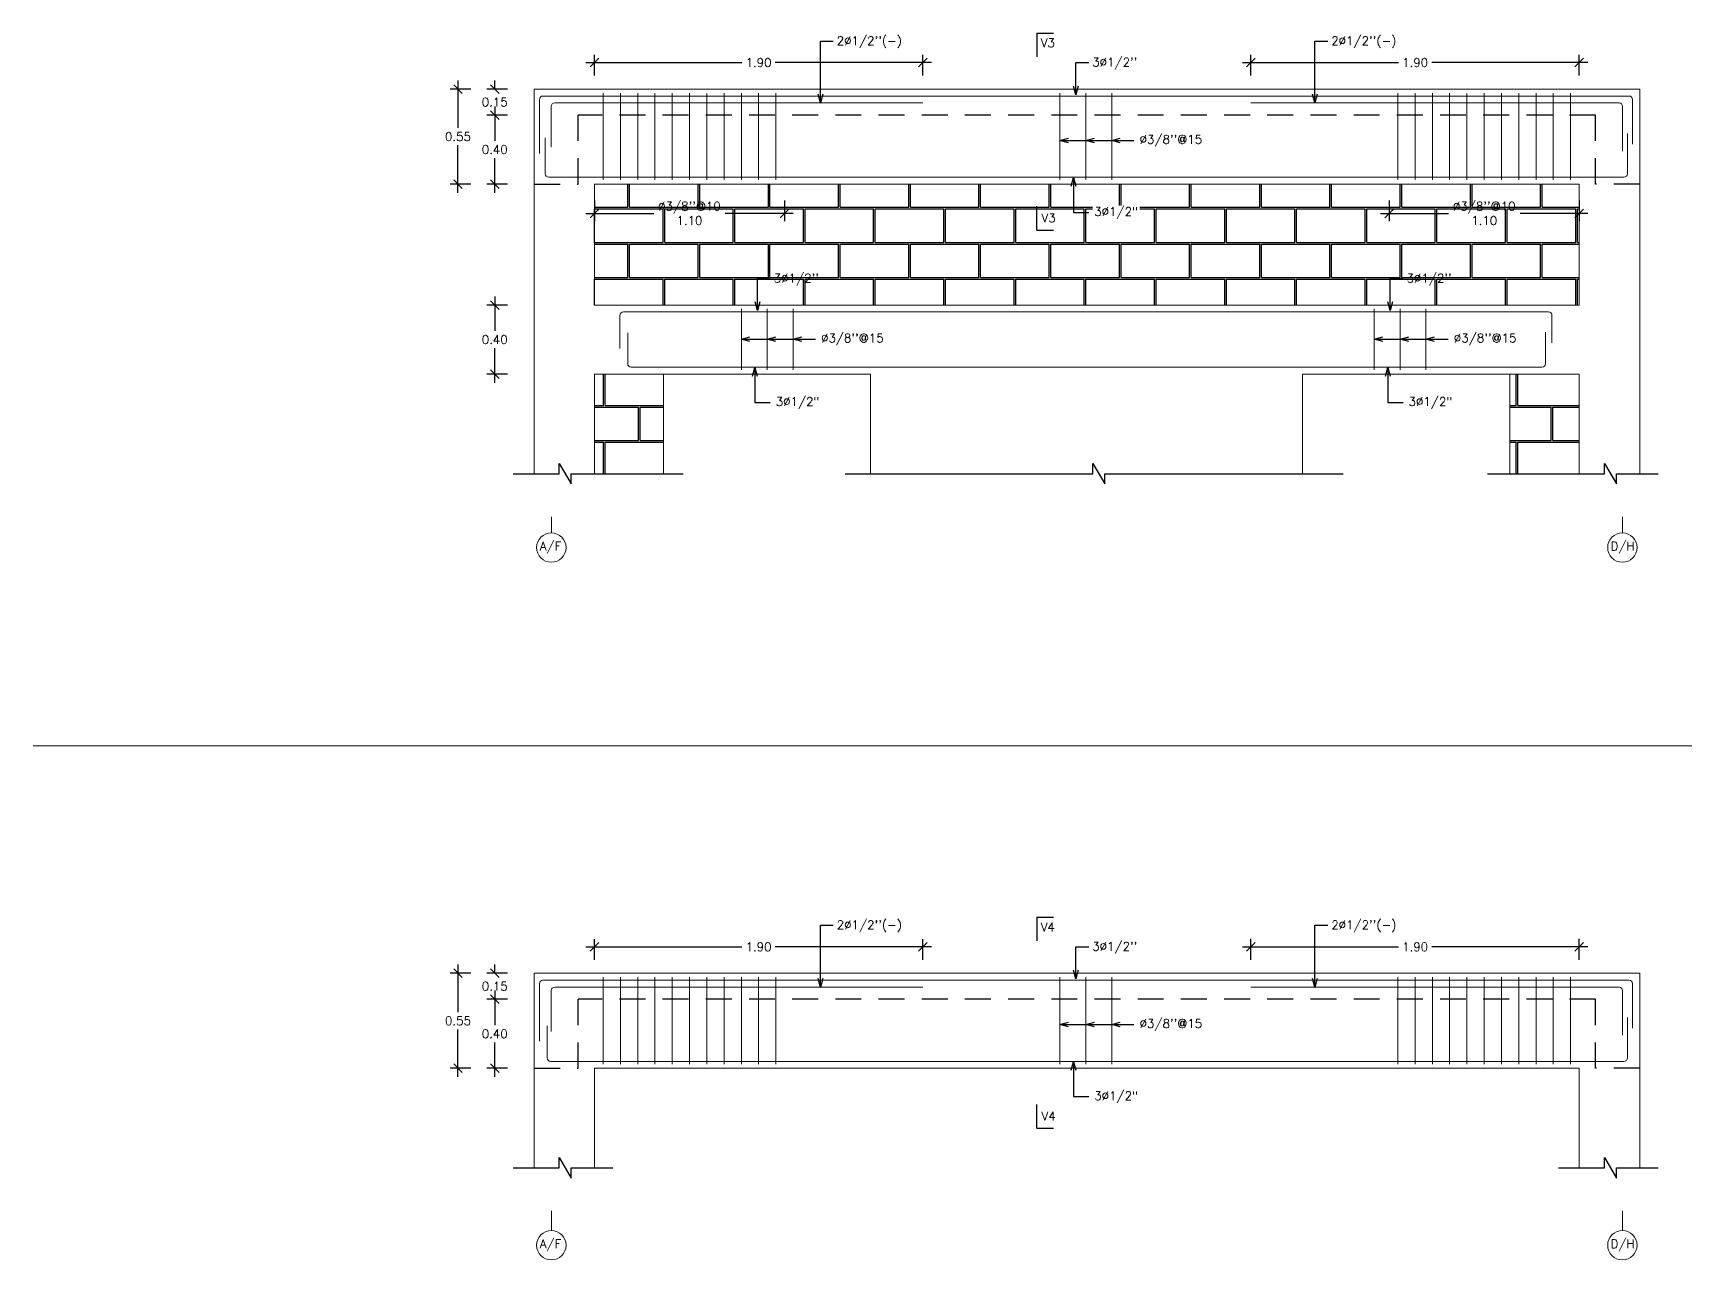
# Model space of a CAD drawing. Header units: metres. Extents: x -44 to 358, y -286 to 66.
# Drawn here: x -32.77 to -23.21, y -58.17 to -51.07 of the extents above; entities that cross this region are included whole.
import ezdxf

# ---------------------------------------------------------------- set-up
doc = ezdxf.new("R2010")
doc.units = ezdxf.units.M
doc.header["$LTSCALE"] = 0.3
doc.header["$PDMODE"] = 3
doc.linetypes.add('DASHED', pattern=[0.75, 0.5, -0.25])
doc.linetypes.add('HIDDEN', pattern=[9.525, 6.35, -3.175])
for name, color, linetype in [('ACERO', 5, 'Continuous'), ('DETALLE', 3, 'Continuous'), ('DIMTEXTO', 4, 'Continuous'), ('HATCH', 8, 'Continuous'), ('Losas', 8, 'Continuous'), ('texto acero', 4, 'Continuous')]:
    doc.layers.add(name, color=color, linetype=linetype)
doc.layers.add('Columnas', color=7, linetype='Continuous', lineweight=18)
doc.layers.add('VIGAS', color=1, linetype='HIDDEN', lineweight=15)
doc.styles.add('SMPLEX', font='simplex.shx')
doc.dimstyles.new('DIM-25', dxfattribs={"dimscale": 0.25, "dimtxt": 0.2, "dimasz": 0.2, "dimexe": 0.18, "dimexo": 0.2, "dimgap": 0.1, "dimtad": 0, "dimtih": 1, "dimtoh": 1, "dimzin": 0, "dimdsep": 46, "dimtxsty": 'SMPLEX', "dimblk": 'OBLIQUE', "dimcen": 0.09, "dimdle": 0.2, "dimclrd": 4, "dimclre": 4, "dimclrt": 4, "dimadec": 0, "dimazin": 0, "dimtfac": 1, "dimtofl": 0, "dimtmove": 0, "dimatfit": 3, "dimldrblk": 'OPEN30', "dimfxl": 0.3, "dimfxlon": 1, "dimtolj": 1, "dimtzin": 0, "dimarcsym": 0})

# ---------------------------------------------------------------- blocks, each defined once
blk = doc.blocks.new('_OBLIQUE')
at = {"color": 0, "linetype": 'ByBlock'}
blk.add_line((-0.5, -0.5), (0.5, 0.5), dxfattribs=at)
blk = doc.blocks.new('*D1136')
at = {"layer": 'DEFPOINTS', "color": 0, "linetype": 'Continuous', "transparency": 16777216}
for p in [(-30.1024, -51.5474), (-29.6187, -51.5474), (-29.8744, -51.9473)]:
    blk.add_point(p, dxfattribs=at)
at = {"layer": 'DIMTEXTO', "color": 4, "linetype": 'Continuous', "lineweight": -2, "transparency": 16777216}
for p, q in [((-30.1024, -51.4974), (-30.1024, -51.6973)), ((-30.0274, -51.5474), (-30.1474, -51.5474)), ((-30.1024, -51.9973), (-30.1024, -51.7973)), ((-30.0274, -51.9473), (-30.1474, -51.9473))]:
    blk.add_line(p, q, dxfattribs=at)
at = {"layer": 'DIMTEXTO', "color": 4, "linetype": 'Continuous', "lineweight": -2, "transparency": 16777216, "xscale": 0.05, "yscale": 0.05, "zscale": 0.05}
for p, rotation in [((-30.1024, -51.5474), 90), ((-30.1024, -51.9473), 270)]:
    blk.add_blockref('_OBLIQUE', p, dxfattribs=dict(at, rotation=rotation))
at = {"layer": 'DIMTEXTO', "color": 4, "linetype": 'Continuous', "transparency": 16777216, "insert": (-30.1024, -51.7473), "char_height": 0.05, "attachment_point": 5, "style": 'SMPLEX'}
blk.add_mtext('\\A1;0.40', dxfattribs=at)
blk = doc.blocks.new('_Open30')
at = {"color": 0, "lineweight": -2}
for p, q in [((-1, 0.27), (0, 0)), ((0, 0), (-1, -0.27)), ((0, 0), (-1, 0))]:
    blk.add_line(p, q, dxfattribs=at)
blk = doc.blocks.new('*D1137')
at = {"layer": 'DEFPOINTS', "color": 0, "linetype": 'Continuous', "transparency": 16777216}
for p in [(-29.8744, -51.3974), (-30.3149, -51.9473), (-29.6244, -51.9473)]:
    blk.add_point(p, dxfattribs=at)
at = {"layer": 'DIMTEXTO', "color": 4, "linetype": 'Continuous', "lineweight": -2, "transparency": 16777216}
for p, q in [((-30.3149, -51.3474), (-30.3149, -51.6223)), ((-30.2399, -51.3974), (-30.3599, -51.3974)), ((-30.3149, -51.9973), (-30.3149, -51.7223)), ((-30.2399, -51.9473), (-30.3599, -51.9473))]:
    blk.add_line(p, q, dxfattribs=at)
at = {"layer": 'DIMTEXTO', "color": 4, "linetype": 'Continuous', "lineweight": -2, "transparency": 16777216, "xscale": 0.05, "yscale": 0.05, "zscale": 0.05}
for p, rotation in [((-30.3149, -51.3974), 90), ((-30.3149, -51.9473), 270)]:
    blk.add_blockref('_OBLIQUE', p, dxfattribs=dict(at, rotation=rotation))
at = {"layer": 'DIMTEXTO', "color": 4, "linetype": 'Continuous', "transparency": 16777216, "insert": (-30.3149, -51.6723), "char_height": 0.05, "attachment_point": 5, "style": 'SMPLEX'}
blk.add_mtext('\\A1;0.55', dxfattribs=at)
blk = doc.blocks.new('*D1141')
at = {"layer": 'DEFPOINTS', "color": 0, "transparency": 16777216}
for p in [(-30.1024, -51.3974), (-29.8744, -51.3974), (-29.6187, -51.5474)]:
    blk.add_point(p, dxfattribs=at)
at = {"layer": 'DIMTEXTO', "color": 4, "lineweight": -2, "transparency": 16777216}
for p, q in [((-30.1024, -51.3974), (-30.1024, -51.3474)), ((-30.0274, -51.3974), (-30.1474, -51.3974)), ((-30.0274, -51.5474), (-30.1474, -51.5474)), ((-30.1024, -51.5474), (-30.1024, -51.5974))]:
    blk.add_line(p, q, dxfattribs=at)
at = {"layer": 'DIMTEXTO', "color": 4, "lineweight": -2, "transparency": 16777216, "xscale": 0.05, "yscale": 0.05, "zscale": 0.05}
for p, rotation in [((-30.1024, -51.3974), 270), ((-30.1024, -51.5474), 90)]:
    blk.add_blockref('_OBLIQUE', p, dxfattribs=dict(at, rotation=rotation))
at = {"layer": 'DIMTEXTO', "color": 4, "transparency": 16777216, "insert": (-30.1024, -51.4724), "char_height": 0.05, "attachment_point": 5, "style": 'SMPLEX'}
blk.add_mtext('\\A1;0.15', dxfattribs=at)
blk = doc.blocks.new('*D1270')
at = {"layer": 'DEFPOINTS', "color": 0, "linetype": 'Continuous', "transparency": 16777216}
for p in [(-30.1024, -56.6653), (-29.6187, -56.6653), (-29.8744, -57.0652)]:
    blk.add_point(p, dxfattribs=at)
at = {"layer": 'DIMTEXTO', "color": 4, "linetype": 'Continuous', "lineweight": -2, "transparency": 16777216}
for p, q in [((-30.0274, -56.6653), (-30.1474, -56.6653)), ((-30.1024, -56.6153), (-30.1024, -56.8153)), ((-30.1024, -57.1152), (-30.1024, -56.9153)), ((-30.0274, -57.0652), (-30.1474, -57.0652))]:
    blk.add_line(p, q, dxfattribs=at)
at = {"layer": 'DIMTEXTO', "color": 4, "linetype": 'Continuous', "lineweight": -2, "transparency": 16777216, "xscale": 0.05, "yscale": 0.05, "zscale": 0.05}
for p, rotation in [((-30.1024, -56.6653), 90), ((-30.1024, -57.0652), 270)]:
    blk.add_blockref('_OBLIQUE', p, dxfattribs=dict(at, rotation=rotation))
at = {"layer": 'DIMTEXTO', "color": 4, "linetype": 'Continuous', "transparency": 16777216, "insert": (-30.1024, -56.8653), "char_height": 0.05, "attachment_point": 5, "style": 'SMPLEX'}
blk.add_mtext('\\A1;0.40', dxfattribs=at)
blk = doc.blocks.new('*D1271')
at = {"layer": 'DEFPOINTS', "color": 0, "linetype": 'Continuous', "transparency": 16777216}
for p in [(-29.8744, -56.5153), (-30.3149, -57.0652), (-29.6244, -57.0652)]:
    blk.add_point(p, dxfattribs=at)
at = {"layer": 'DIMTEXTO', "color": 4, "linetype": 'Continuous', "lineweight": -2, "transparency": 16777216}
for p, q in [((-30.3149, -56.4653), (-30.3149, -56.7403)), ((-30.2399, -56.5153), (-30.3599, -56.5153)), ((-30.3149, -57.1152), (-30.3149, -56.8403)), ((-30.2399, -57.0652), (-30.3599, -57.0652))]:
    blk.add_line(p, q, dxfattribs=at)
at = {"layer": 'DIMTEXTO', "color": 4, "linetype": 'Continuous', "lineweight": -2, "transparency": 16777216, "xscale": 0.05, "yscale": 0.05, "zscale": 0.05}
for p, rotation in [((-30.3149, -56.5153), 90), ((-30.3149, -57.0652), 270)]:
    blk.add_blockref('_OBLIQUE', p, dxfattribs=dict(at, rotation=rotation))
at = {"layer": 'DIMTEXTO', "color": 4, "linetype": 'Continuous', "transparency": 16777216, "insert": (-30.3149, -56.7903), "char_height": 0.05, "attachment_point": 5, "style": 'SMPLEX'}
blk.add_mtext('\\A1;0.55', dxfattribs=at)
blk = doc.blocks.new('*D1275')
at = {"layer": 'DEFPOINTS', "color": 0, "transparency": 16777216}
for p in [(-30.1024, -56.5153), (-29.8744, -56.5153), (-29.6187, -56.6653)]:
    blk.add_point(p, dxfattribs=at)
at = {"layer": 'DIMTEXTO', "color": 4, "lineweight": -2, "transparency": 16777216}
for p, q in [((-30.1024, -56.5153), (-30.1024, -56.4653)), ((-30.0274, -56.5153), (-30.1474, -56.5153)), ((-30.0274, -56.6653), (-30.1474, -56.6653)), ((-30.1024, -56.6653), (-30.1024, -56.7153))]:
    blk.add_line(p, q, dxfattribs=at)
at = {"layer": 'DIMTEXTO', "color": 4, "lineweight": -2, "transparency": 16777216, "xscale": 0.05, "yscale": 0.05, "zscale": 0.05}
for p, rotation in [((-30.1024, -56.5153), 270), ((-30.1024, -56.6653), 90)]:
    blk.add_blockref('_OBLIQUE', p, dxfattribs=dict(at, rotation=rotation))
at = {"layer": 'DIMTEXTO', "color": 4, "transparency": 16777216, "insert": (-30.1024, -56.5903), "char_height": 0.05, "attachment_point": 5, "style": 'SMPLEX'}
blk.add_mtext('\\A1;0.15', dxfattribs=at)
blk = doc.blocks.new('*U1278')
at = {"layer": 'ACERO', "linetype": 'Continuous', "lineweight": 0}
blk.add_line((0, 0.2515), (0, -0.2515), dxfattribs=at)
blk = doc.blocks.new('*U1279')
at = {"layer": 'DIMTEXTO', "color": 0, "linetype": 'ByBlock', "lineweight": -2, "transparency": 16777216}
for p in [(0, 0), (0.1, 0), (0.2, 0), (0.3, 0), (0.4, 0), (0.5, 0), (0.6, 0), (0.7, 0), (0.8, 0), (0.9, 0), (1, 0)]:
    blk.add_blockref('*U1278', p, dxfattribs=at)
blk = doc.blocks.new('*D1282')
at = {"layer": 'DEFPOINTS', "color": 0, "linetype": 'Continuous', "transparency": 16777216}
for p in [(-29.5251, -51.9474), (-28.4251, -51.9474), (-28.4251, -52.117)]:
    blk.add_point(p, dxfattribs=at)
at = {"layer": 'DIMTEXTO', "color": 4, "linetype": 'Continuous', "lineweight": -2, "transparency": 16777216}
for p, q in [((-29.5251, -52.042), (-29.5251, -52.162)), ((-28.4251, -52.042), (-28.4251, -52.162)), ((-29.5751, -52.117), (-29.1822, -52.117)), ((-28.3751, -52.117), (-28.7679, -52.117))]:
    blk.add_line(p, q, dxfattribs=at)
at = {"layer": 'DIMTEXTO', "color": 4, "linetype": 'Continuous', "lineweight": -2, "transparency": 16777216, "xscale": 0.05, "yscale": 0.05, "zscale": 0.05, "rotation": 180}
blk.add_blockref('_OBLIQUE', (-29.5251, -52.117), dxfattribs=at)
at = {"layer": 'DIMTEXTO', "color": 4, "linetype": 'Continuous', "lineweight": -2, "transparency": 16777216, "xscale": 0.05, "yscale": 0.05, "zscale": 0.05}
blk.add_blockref('_OBLIQUE', (-28.4251, -52.117), dxfattribs=at)
at = {"layer": 'DIMTEXTO', "color": 4, "linetype": 'Continuous', "transparency": 16777216, "insert": (-28.9751, -52.117), "char_height": 0.05, "attachment_point": 5, "style": 'SMPLEX'}
blk.add_mtext("\\A1;%%C3/8''@10\\P1.10", dxfattribs=at)
blk = doc.blocks.new('*U1280')
at = {"layer": 'ACERO', "linetype": 'Continuous', "lineweight": 0}
blk.add_line((0, 0.2515), (0, -0.2515), dxfattribs=at)
blk = doc.blocks.new('*U1281')
at = {"layer": 'DIMTEXTO', "color": 0, "linetype": 'ByBlock', "lineweight": -2, "transparency": 16777216}
for p in [(0, 0), (0.1, 0), (0.2, 0), (0.3, 0), (0.4, 0), (0.5, 0), (0.6, 0), (0.7, 0), (0.8, 0), (0.9, 0), (1, 0)]:
    blk.add_blockref('*U1280', p, dxfattribs=at)
blk = doc.blocks.new('*D1283')
at = {"layer": 'DEFPOINTS', "color": 0, "linetype": 'Continuous', "transparency": 16777216}
for p in [(-24.9244, -51.9474), (-23.8244, -51.9474), (-24.9244, -52.117)]:
    blk.add_point(p, dxfattribs=at)
at = {"layer": 'DIMTEXTO', "color": 4, "linetype": 'Continuous', "lineweight": -2, "transparency": 16777216}
for p, q in [((-24.9244, -52.042), (-24.9244, -52.162)), ((-23.8244, -52.042), (-23.8244, -52.162)), ((-24.9744, -52.117), (-24.5816, -52.117)), ((-23.7744, -52.117), (-24.1673, -52.117))]:
    blk.add_line(p, q, dxfattribs=at)
at = {"layer": 'DIMTEXTO', "color": 4, "linetype": 'Continuous', "lineweight": -2, "transparency": 16777216, "xscale": 0.05, "yscale": 0.05, "zscale": 0.05, "rotation": 180}
blk.add_blockref('_OBLIQUE', (-24.9244, -52.117), dxfattribs=at)
at = {"layer": 'DIMTEXTO', "color": 4, "linetype": 'Continuous', "lineweight": -2, "transparency": 16777216, "xscale": 0.05, "yscale": 0.05, "zscale": 0.05}
blk.add_blockref('_OBLIQUE', (-23.8244, -52.117), dxfattribs=at)
at = {"layer": 'DIMTEXTO', "color": 4, "linetype": 'Continuous', "transparency": 16777216, "insert": (-24.3744, -52.117), "char_height": 0.05, "attachment_point": 5, "style": 'SMPLEX'}
blk.add_mtext("\\A1;%%C3/8''@10\\P1.10", dxfattribs=at)
blk = doc.blocks.new('*D1284')
at = {"layer": 'DEFPOINTS', "color": 0, "linetype": 'Continuous', "transparency": 16777216}
for p in [(-23.8244, -51.2439), (-25.7246, -51.9473), (-23.8244, -51.9474)]:
    blk.add_point(p, dxfattribs=at)
at = {"layer": 'DIMTEXTO', "color": 4, "linetype": 'Continuous', "lineweight": -2, "transparency": 16777216}
for p, q in [((-25.7746, -51.2439), (-24.8709, -51.2439)), ((-25.7246, -51.3189), (-25.7246, -51.1989)), ((-23.7744, -51.2439), (-24.6781, -51.2439)), ((-23.8244, -51.3189), (-23.8244, -51.1989))]:
    blk.add_line(p, q, dxfattribs=at)
at = {"layer": 'DIMTEXTO', "color": 4, "linetype": 'Continuous', "lineweight": -2, "transparency": 16777216, "xscale": 0.05, "yscale": 0.05, "zscale": 0.05, "rotation": 180}
blk.add_blockref('_OBLIQUE', (-25.7246, -51.2439), dxfattribs=at)
at = {"layer": 'DIMTEXTO', "color": 4, "linetype": 'Continuous', "lineweight": -2, "transparency": 16777216, "xscale": 0.05, "yscale": 0.05, "zscale": 0.05}
blk.add_blockref('_OBLIQUE', (-23.8244, -51.2439), dxfattribs=at)
at = {"layer": 'DIMTEXTO', "color": 4, "linetype": 'Continuous', "transparency": 16777216, "insert": (-24.7745, -51.2439), "char_height": 0.05, "attachment_point": 5, "style": 'SMPLEX'}
blk.add_mtext('\\A1;1.90', dxfattribs=at)
blk = doc.blocks.new('*D1285')
at = {"layer": 'DEFPOINTS', "color": 0, "linetype": 'Continuous', "transparency": 16777216}
for p in [(-27.6248, -51.244), (-29.5251, -51.9474), (-27.6248, -51.9475)]:
    blk.add_point(p, dxfattribs=at)
at = {"layer": 'DIMTEXTO', "color": 4, "linetype": 'Continuous', "lineweight": -2, "transparency": 16777216}
for p, q in [((-29.5751, -51.244), (-28.6714, -51.244)), ((-29.5251, -51.319), (-29.5251, -51.199)), ((-27.5748, -51.244), (-28.4785, -51.244)), ((-27.6248, -51.319), (-27.6248, -51.199))]:
    blk.add_line(p, q, dxfattribs=at)
at = {"layer": 'DIMTEXTO', "color": 4, "linetype": 'Continuous', "lineweight": -2, "transparency": 16777216, "xscale": 0.05, "yscale": 0.05, "zscale": 0.05, "rotation": 180}
blk.add_blockref('_OBLIQUE', (-29.5251, -51.244), dxfattribs=at)
at = {"layer": 'DIMTEXTO', "color": 4, "linetype": 'Continuous', "lineweight": -2, "transparency": 16777216, "xscale": 0.05, "yscale": 0.05, "zscale": 0.05}
blk.add_blockref('_OBLIQUE', (-27.6248, -51.244), dxfattribs=at)
at = {"layer": 'DIMTEXTO', "color": 4, "linetype": 'Continuous', "transparency": 16777216, "insert": (-28.575, -51.244), "char_height": 0.05, "attachment_point": 5, "style": 'SMPLEX'}
blk.add_mtext('\\A1;1.90', dxfattribs=at)
blk = doc.blocks.new('*U1286')
at = {"layer": 'ACERO', "linetype": 'Continuous', "lineweight": 0}
blk.add_line((0, 0.2515), (0, -0.2515), dxfattribs=at)
blk = doc.blocks.new('*U1287')
at = {"layer": 'DIMTEXTO', "color": 0, "linetype": 'ByBlock', "lineweight": -2, "transparency": 16777216}
for p in [(0, 0), (0.1, 0), (0.2, 0), (0.3, 0), (0.4, 0), (0.5, 0), (0.6, 0), (0.7, 0), (0.8, 0), (0.9, 0), (1, 0)]:
    blk.add_blockref('*U1286', p, dxfattribs=at)
blk = doc.blocks.new('*U1288')
at = {"layer": 'ACERO', "linetype": 'Continuous', "lineweight": 0}
blk.add_line((0, 0.2515), (0, -0.2515), dxfattribs=at)
blk = doc.blocks.new('*U1289')
at = {"layer": 'DIMTEXTO', "color": 0, "linetype": 'ByBlock', "lineweight": -2, "transparency": 16777216}
for p in [(0, 0), (0.1, 0), (0.2, 0), (0.3, 0), (0.4, 0), (0.5, 0), (0.6, 0), (0.7, 0), (0.8, 0), (0.9, 0), (1, 0)]:
    blk.add_blockref('*U1288', p, dxfattribs=at)
blk = doc.blocks.new('*D1290')
at = {"layer": 'DEFPOINTS', "color": 0, "linetype": 'Continuous', "transparency": 16777216}
for p in [(-23.8244, -56.3619), (-25.7246, -57.0652), (-23.8244, -57.0653)]:
    blk.add_point(p, dxfattribs=at)
at = {"layer": 'DIMTEXTO', "color": 4, "linetype": 'Continuous', "lineweight": -2, "transparency": 16777216}
for p, q in [((-25.7246, -56.4369), (-25.7246, -56.3169)), ((-23.8244, -56.4369), (-23.8244, -56.3169)), ((-25.7746, -56.3619), (-24.8709, -56.3619)), ((-23.7744, -56.3619), (-24.6781, -56.3619))]:
    blk.add_line(p, q, dxfattribs=at)
at = {"layer": 'DIMTEXTO', "color": 4, "linetype": 'Continuous', "lineweight": -2, "transparency": 16777216, "xscale": 0.05, "yscale": 0.05, "zscale": 0.05, "rotation": 180}
blk.add_blockref('_OBLIQUE', (-25.7246, -56.3619), dxfattribs=at)
at = {"layer": 'DIMTEXTO', "color": 4, "linetype": 'Continuous', "lineweight": -2, "transparency": 16777216, "xscale": 0.05, "yscale": 0.05, "zscale": 0.05}
blk.add_blockref('_OBLIQUE', (-23.8244, -56.3619), dxfattribs=at)
at = {"layer": 'DIMTEXTO', "color": 4, "linetype": 'Continuous', "transparency": 16777216, "insert": (-24.7745, -56.3619), "char_height": 0.05, "attachment_point": 5, "style": 'SMPLEX'}
blk.add_mtext('\\A1;1.90', dxfattribs=at)
blk = doc.blocks.new('*D1291')
at = {"layer": 'DEFPOINTS', "color": 0, "linetype": 'Continuous', "transparency": 16777216}
for p in [(-27.6248, -56.362), (-29.5251, -57.0653), (-27.6248, -57.0654)]:
    blk.add_point(p, dxfattribs=at)
at = {"layer": 'DIMTEXTO', "color": 4, "linetype": 'Continuous', "lineweight": -2, "transparency": 16777216}
for p, q in [((-29.5251, -56.437), (-29.5251, -56.317)), ((-27.6248, -56.437), (-27.6248, -56.317)), ((-29.5751, -56.362), (-28.6714, -56.362)), ((-27.5748, -56.362), (-28.4785, -56.362))]:
    blk.add_line(p, q, dxfattribs=at)
at = {"layer": 'DIMTEXTO', "color": 4, "linetype": 'Continuous', "lineweight": -2, "transparency": 16777216, "xscale": 0.05, "yscale": 0.05, "zscale": 0.05, "rotation": 180}
blk.add_blockref('_OBLIQUE', (-29.5251, -56.362), dxfattribs=at)
at = {"layer": 'DIMTEXTO', "color": 4, "linetype": 'Continuous', "lineweight": -2, "transparency": 16777216, "xscale": 0.05, "yscale": 0.05, "zscale": 0.05}
blk.add_blockref('_OBLIQUE', (-27.6248, -56.362), dxfattribs=at)
at = {"layer": 'DIMTEXTO', "color": 4, "linetype": 'Continuous', "transparency": 16777216, "insert": (-28.575, -56.362), "char_height": 0.05, "attachment_point": 5, "style": 'SMPLEX'}
blk.add_mtext('\\A1;1.90', dxfattribs=at)
blk = doc.blocks.new('*D1522')
at = {"layer": 'DEFPOINTS', "color": 0, "linetype": 'Continuous', "transparency": 16777216}
for p in [(-29.5251, -52.6474), (-30.1024, -53.0473), (-29.2751, -53.0473)]:
    blk.add_point(p, dxfattribs=at)
at = {"layer": 'DIMTEXTO', "color": 4, "linetype": 'Continuous', "lineweight": -2, "transparency": 16777216}
for p, q in [((-30.0274, -52.6474), (-30.1474, -52.6474)), ((-30.1024, -52.5974), (-30.1024, -52.7973)), ((-30.1024, -53.0973), (-30.1024, -52.8973)), ((-30.0274, -53.0473), (-30.1474, -53.0473))]:
    blk.add_line(p, q, dxfattribs=at)
at = {"layer": 'DIMTEXTO', "color": 4, "linetype": 'Continuous', "lineweight": -2, "transparency": 16777216, "xscale": 0.05, "yscale": 0.05, "zscale": 0.05}
for p, rotation in [((-30.1024, -52.6474), 90), ((-30.1024, -53.0473), 270)]:
    blk.add_blockref('_OBLIQUE', p, dxfattribs=dict(at, rotation=rotation))
at = {"layer": 'DIMTEXTO', "color": 4, "linetype": 'Continuous', "transparency": 16777216, "insert": (-30.1024, -52.8473), "char_height": 0.05, "attachment_point": 5, "style": 'SMPLEX'}
blk.add_mtext('\\A1;0.40', dxfattribs=at)

msp = doc.modelspace()

# ---------------------------------------------------------------- hatches: boundary and pattern name
at = {"layer": 'HATCH', "ltscale": 0.2}
h = msp.add_hatch(dxfattribs=at)
h.set_pattern_fill('AR-B816C', color=256, scale=0.001)
h.set_pattern_definition([(0, (-29.52507, -52.4974), (0.2032, 0.2032), [0.396875, -0.009525]), (0, (-29.72827, -52.48787), (0.2032, 0.2032), [0.396875, -0.009525]), (90, (-29.52507, -52.4974), (-0.2032, 0.2032), [-0.212725, 0.193675]), (90, (-29.5346, -52.4974), (-0.2032, 0.2032), [-0.212725, 0.193675])])
h.paths.add_polyline_path([(-29.5250664, -51.9472905), (-29.5250662, -52.6473921), (-23.8244112, -52.6473889), (-23.8244114, -51.9472918)])
h.paths.add_polyline_path([(-29.1697095, -52.2009444), (-28.7804238, -52.2009444), (-28.7804238, -52.0283253), (-29.1697095, -52.0283253)], flags=24)
h.paths.add_polyline_path([(-24.5690544, -52.2009444), (-24.1797687, -52.2009444), (-24.1797687, -52.0283253), (-24.5690544, -52.0283253)], flags=24)
h.paths.add_polyline_path([(-28.4995288, -52.5504554), (-28.217386, -52.5504554), (-28.217386, -52.449265), (-28.4995288, -52.449265)], flags=24)
h.paths.add_polyline_path([(-26.6442715, -52.1654072), (-26.3692715, -52.1654072), (-26.3692715, -52.0642168), (-26.6442715, -52.0642168)], flags=24)
h = msp.add_hatch(dxfattribs=at)
h.set_pattern_fill('AR-B816C', color=256, scale=0.001)
h.paths.add_polyline_path([(-29.1261685, -53.0473919), (-29.525066, -53.0473921), (-29.5250658, -53.6235662), (-29.1261685, -53.6235662)])
h = msp.add_hatch(dxfattribs=at)
h.set_pattern_fill('AR-B816C', color=256, scale=0.001)
h.paths.add_polyline_path([(-23.8244109, -53.0473889), (-24.2261685, -53.0473891), (-24.2261685, -53.6235662), (-23.8244107, -53.6235662)])

# ---------------------------------------------------------------- linework, layer by layer
at = {"layer": 'ACERO', "linetype": 'Continuous', "lineweight": 0}
for p, q in [((-29.8231301, -51.4373479), (-23.535814, -51.4373531)), ((-26.8310083, -51.419876), (-26.8310083, -51.922871)), ((-26.6810083, -51.419876), (-26.6810083, -51.922871)), ((-26.5310083, -51.419876), (-26.5310083, -51.922871)), ((-29.7551738, -51.4773531), (-27.6248477, -51.4773497)), ((-25.7246293, -51.4773513), (-23.5936496, -51.4773531)), ((-23.5456284, -51.654071), (-23.5456284, -51.8871807)), ((-29.7894241, -51.9071755), (-23.5656284, -51.9071807)), ((-29.3571352, -52.6873479), (-24.0021937, -52.6873495)), ((-28.6747579, -52.669876), (-28.6747579, -53.022871)), ((-28.5247579, -52.669876), (-28.5247579, -53.022871)), ((-28.3747579, -52.669876), (-28.3747579, -53.022871)), ((-25.0117127, -52.669876), (-25.0117127, -53.022871)), ((-24.8617127, -52.669876), (-24.8617127, -53.022871)), ((-24.7117127, -52.669876), (-24.7117127, -53.022871)), ((-29.3324815, -52.8088212), (-29.3324815, -52.9871755)), ((-24.0200682, -52.8040673), (-24.0200682, -52.9871771)), ((-29.3124815, -53.0071755), (-24.0400682, -53.0071771)), ((-29.8231301, -56.55529), (-23.535814, -56.5552953)), ((-29.7551738, -56.5952953), (-27.6248477, -56.5952919)), ((-26.8310083, -56.5378181), (-26.8310083, -57.0408132)), ((-26.6810083, -56.5378181), (-26.6810083, -57.0408132)), ((-26.5310083, -56.5378181), (-26.5310083, -57.0408132)), ((-25.7246293, -56.5952935), (-23.5936496, -56.5952953)), ((-23.5456284, -56.7720132), (-23.5456284, -57.0051229)), ((-29.7984764, -56.8189223), (-29.7984764, -57.0051177)), ((-29.7784764, -57.0251177), (-23.5656284, -57.0251229))]:
    msp.add_line(p, q, dxfattribs=at)
for points in [[(-29.8231301, -51.4373479, 0.414213562), (-29.8431301, -51.4573479), (-29.8431301, -51.7694277)], [(-23.535814, -51.4373531, -0.414213562), (-23.515814, -51.4573531), (-23.515814, -51.7157721)], [(-29.7551738, -51.4773531, 0.414213562), (-29.7751738, -51.4973531), (-29.7751738, -51.7338911)], [(-23.5936496, -51.4773531, -0.414213562), (-23.5736496, -51.4973531), (-23.5736496, -51.7557721)], [(-29.8094241, -51.6790991), (-29.8094241, -51.8871755, 0.414213562), (-29.7894241, -51.9071755)], [(-29.3571352, -52.6873479, 0.414213562), (-29.3771352, -52.7073479), (-29.3771352, -52.8991498)], [(-24.0021937, -52.6873495, -0.414213562), (-23.9821937, -52.7073495), (-23.9821937, -52.8657685)], [(-29.8231301, -56.55529, 0.414213562), (-29.8431301, -56.57529), (-29.8431301, -56.9092509)], [(-29.7551738, -56.5952953, 0.414213562), (-29.7751738, -56.6152953), (-29.7751738, -56.8518332)], [(-23.5936496, -56.5952953, -0.414213562), (-23.5736496, -56.6152953), (-23.5736496, -56.8737142)], [(-23.535814, -56.5552953, -0.414213562), (-23.515814, -56.5752953), (-23.515814, -56.8337143)]]:
    msp.add_lwpolyline(points, format="xyb", dxfattribs=at)
for centre, start, end in [((-23.5656284, -51.8871807), 270, 0), ((-29.3124815, -52.9871755), 180, 270), ((-24.0400682, -52.9871771), 270, 0), ((-29.7784764, -57.0051177), 180, 270), ((-23.5656284, -57.0051229), 270, 0)]:
    msp.add_arc(centre, 0.02, start, end, dxfattribs=at)
at = {"layer": 'Columnas', "ltscale": 0.2}
msp.add_line((-32.7747911, -55.1987129), (-17.3010682, -55.1987129), dxfattribs=at)
at = {"layer": 'DETALLE', "ltscale": 0.2}
for points in [[(-29.9945849, -53.6235662), (-29.7294805, -53.6235662), (-29.7294805, -53.5637218), (-29.6602746, -53.6829599), (-29.6602746, -53.6235662), (-29.0115079, -53.6235662)], [(-28.0731463, -53.6235662), (-26.6406906, -53.6235662), (-26.6406906, -53.5637218), (-26.5714848, -53.6829599), (-26.5714848, -53.6235662), (-25.1918938, -53.6235662)], [(-24.3559354, -53.6235662), (-23.6788254, -53.6235662), (-23.6788254, -53.5637218), (-23.6096196, -53.6829599), (-23.6096196, -53.6235662), (-23.3672213, -53.6235662)], [(-29.9945855, -57.6414076), (-29.7294811, -57.6414076), (-29.7294811, -57.5815632), (-29.6602753, -57.7008013), (-29.6602753, -57.6414076), (-29.417877, -57.6414076)], [(-23.9439304, -57.6414076), (-23.678826, -57.6414076), (-23.678826, -57.5815632), (-23.6096202, -57.7008013), (-23.6096202, -57.6414076), (-23.367222, -57.6414076)]]:
    msp.add_lwpolyline(points, dxfattribs=at)
at = {"layer": 'DIMTEXTO', "color": 6, "linetype": 'Continuous', "ltscale": 0.01}
for p, q in [((-26.9641747, -51.0727713, -1.8111655), (-26.9641747, -51.2104949, -1.8111655)), ((-26.9641747, -51.0727713, -1.8111655), (-26.8679508, -51.0727713, -1.8111655)), ((-26.9641747, -52.2134205, -1.8111655), (-26.9641747, -52.075697, -1.8111655)), ((-26.9641747, -52.2134205, -1.8111655), (-26.8679508, -52.2134205, -1.8111655)), ((-26.9641747, -56.1907135, -1.8111655), (-26.9641747, -56.3284371, -1.8111655)), ((-26.9641747, -56.1907135, -1.8111655), (-26.8679508, -56.1907135, -1.8111655)), ((-26.9641747, -57.4117063, -1.8111655), (-26.9641747, -57.2739827, -1.8111655)), ((-26.9641747, -57.4117063, -1.8111655), (-26.8679508, -57.4117063, -1.8111655))]:
    msp.add_line(p, q, dxfattribs=at)
at = {"layer": 'Losas', "linetype": 'DASHED'}
for points in [[(-29.874412, -51.9472923), (-29.6186783, -51.9472923), (-29.6186783, -51.5473843)], [(-23.730145, -51.5473854), (-29.6186783, -51.5473843)], [(-23.4744114, -51.9472923), (-23.730145, -51.9472923), (-23.7301451, -51.5473854)], [(-29.874412, -57.0652345), (-29.6186783, -57.0652345), (-29.6186783, -56.6653264)], [(-23.730145, -56.6653276), (-29.6186783, -56.6653264)], [(-23.4744114, -57.0652345), (-23.730145, -57.0652345), (-23.7301451, -56.6653276)]]:
    msp.add_lwpolyline(points, dxfattribs=at)
at = {"layer": 'VIGAS', "linetype": 'Continuous', "lineweight": 0}
for p, q in [((-29.874412, -51.3973923), (-23.4744114, -51.3973887)), ((-29.874412, -51.3973923), (-29.8744114, -53.6235662)), ((-23.4744114, -51.3973887), (-23.4744107, -53.6235662)), ((-23.8244114, -51.9472918), (-29.5250664, -51.9472905)), ((-29.5250664, -51.9472923), (-29.5250662, -52.6473921)), ((-23.8244114, -51.9472918), (-23.8244112, -52.6473889)), ((-29.5250662, -52.6473921), (-23.8244112, -52.6473889)), ((-29.525066, -53.0473921), (-27.9261685, -53.0473912)), ((-29.525066, -53.0473921), (-29.5250658, -53.6235662)), ((-29.1261685, -53.6235662), (-29.1261685, -53.0473919)), ((-27.9261685, -53.6235662), (-27.9261685, -53.0473912)), ((-25.4261685, -53.0473898), (-23.8244109, -53.0473889)), ((-25.4261685, -53.6235662), (-25.4261685, -53.0473898)), ((-24.2261685, -53.6235662), (-24.2261685, -53.0473891)), ((-23.8244109, -53.0473889), (-23.8244107, -53.6235662)), ((-29.7744107, -53.9661158), (-29.7744107, -53.8732512)), ((-23.5747383, -53.9661158), (-23.5747383, -53.8732512)), ((-29.874412, -56.5153345), (-23.4744114, -56.5153309)), ((-29.874412, -56.5153345), (-29.874412, -57.6414076)), ((-23.4744114, -56.5153309), (-23.4744114, -57.6414076)), ((-23.8244114, -57.065234), (-29.5250664, -57.0652326)), ((-29.5250664, -57.0652345), (-29.5250664, -57.6414076)), ((-23.8244114, -57.065234), (-23.8244114, -57.6414076)), ((-29.7744114, -58.0045878), (-29.7744114, -57.8910927)), ((-23.5747389, -58.0045878), (-23.5747389, -57.8910927))]:
    msp.add_line(p, q, dxfattribs=at)
for centre in [(-29.7744107, -54.0512254), (-23.5747383, -54.0512254), (-29.7744114, -58.0896974), (-23.5747389, -58.0896974)]:
    msp.add_circle(centre, 0.0851096, dxfattribs=at)

# ---------------------------------------------------------------- block references
at = {"layer": 'DIMTEXTO'}
for name, p in [('*U1279', (-29.474732, -51.6714726)), ('*U1287', (-29.474732, -56.7894148))]:
    msp.add_blockref(name, p, dxfattribs=at)
at = {"layer": 'DIMTEXTO', "xscale": -1}
for name, p in [('*U1281', (-23.8747462, -51.6714726)), ('*U1289', (-23.8747462, -56.7894148))]:
    msp.add_blockref(name, p, dxfattribs=at)

# ---------------------------------------------------------------- texts
at = {"layer": 'DIMTEXTO', "color": 4, "linetype": 'Continuous', "lineweight": 0, "char_height": 0.05, "style": 'SMPLEX'}
for s, insert, attachment_point in [("2%%C1/2''(-)", (-28.1223883, -51.1257047), 4), ('V3', (-26.9412612, -51.1300017, -1.8111655), 4), ("2%%C1/2''(-)", (-25.259791, -51.1257047), 4), ("3%%C1/2''", (-26.6432793, -51.2498602), 4), ("%%C3/8''@15", (-26.3693788, -51.6965611, 1.8575108), 4), ("3%%C1/2''", (-28.4870288, -52.4998602), 4), ("3%%C1/2''", (-24.8239836, -52.4998602), 4), ("%%C3/8''@15", (-28.2131284, -52.8465611, 1.8575108), 4), ("%%C3/8''@15", (-24.5500832, -52.8465611, 1.8575108), 4), ('A/F', (-29.7789161, -54.0512254), 5), ('D/H', (-23.5734241, -54.0512254), 5), ("2%%C1/2''(-)", (-28.1223883, -56.2436469), 4), ('V4', (-26.9412612, -56.2479439, -1.8111655), 4), ("2%%C1/2''(-)", (-25.259791, -56.2436469), 4), ("3%%C1/2''", (-26.6432793, -56.3678024), 4), ("%%C3/8''@15", (-26.3693788, -56.8145033, 1.8575108), 4), ('A/F', (-29.7789167, -58.0896974), 5), ('D/H', (-23.5734247, -58.0896974), 5)]:
    msp.add_mtext(s, dxfattribs=dict(at, insert=insert, attachment_point=attachment_point))

# ---------------------------------------------------------------- dimensions: what is measured, and where the dimension line sits
at = {"layer": 'DIMTEXTO', "linetype": 'Continuous'}
for base, p1, p2, picture, middle in [((-27.6248489, -51.2440438), (-29.5250667, -51.9473921), (-27.6248489, -51.9474929), '*D1285', (-28.5749578, -51.2440438)), ((-23.8244116, -51.2439431), (-25.7246293, -51.9472914), (-23.8244116, -51.9473921), '*D1284', (-24.7745204, -51.2439431)), ((-27.6248489, -56.361986), (-29.5250667, -57.0653343), (-27.6248489, -57.0654351), '*D1291', (-28.5749578, -56.361986)), ((-23.8244116, -56.3618853), (-25.7246293, -57.0652335), (-23.8244116, -57.0653343), '*D1290', (-24.7745204, -56.3618853))]:
    dim = msp.add_linear_dim(base=base, p1=p1, p2=p2, dimstyle='DIM-25', dxfattribs=at)
    dim.commit()
    dim.dimension.update_dxf_attribs({"geometry": picture, "text_midpoint": middle})
for base, p1, p2, picture, middle in [((-30.314888, -51.9472897), (-29.874412, -51.3973937), (-29.624412, -51.9472897), '*D1137', (-30.314888, -51.6723417)), ((-30.1024222, -51.5473843), (-29.874412, -51.9472897), (-29.6186783, -51.5473843), '*D1136', (-30.1024222, -51.747337)), ((-30.1024222, -53.0472879), (-29.5250662, -52.647392), (-29.2750662, -53.0472879), '*D1522', (-30.1024222, -52.8473399)), ((-30.314888, -57.0652318), (-29.874412, -56.5153359), (-29.624412, -57.0652318), '*D1271', (-30.314888, -56.7902839)), ((-30.1024222, -56.6653264), (-29.874412, -57.0652318), (-29.6186783, -56.6653264), '*D1270', (-30.1024222, -56.8652791))]:
    dim = msp.add_linear_dim(base=base, p1=p1, p2=p2, angle=90, dimstyle='DIM-25', dxfattribs=at)
    dim.commit()
    dim.dimension.update_dxf_attribs({"geometry": picture, "text_midpoint": middle})
at = {"layer": 'DIMTEXTO'}
for base, p1, p2, picture, middle in [((-30.1024222, -51.3973939), (-29.6186783, -51.5473843), (-29.874412, -51.3973939), '*D1141', (-30.1024222, -51.4723891)), ((-30.1024222, -56.5153361), (-29.6186783, -56.6653264), (-29.874412, -56.5153361), '*D1275', (-30.1024222, -56.5903312))]:
    dim = msp.add_linear_dim(base=base, p1=p1, p2=p2, angle=90, dimstyle='DIM-25', override={"dimtmove": 1}, dxfattribs=at)
    dim.commit()
    dim.dimension.update_dxf_attribs({"geometry": picture, "text_midpoint": middle})
at = {"layer": 'DIMTEXTO', "linetype": 'Continuous'}
dim = msp.add_linear_dim(base=(-28.4250667, -52.1170158), p1=(-29.5250667, -51.9473921), p2=(-28.4250667, -51.9473905), text="%%C3/8''@10\\P<>", dimstyle='DIM-25', dxfattribs=at)
dim.commit()
dim.dimension.update_dxf_attribs({"geometry": '*D1282', "text_midpoint": (-28.9750667, -52.1170158)})
dim = msp.add_linear_dim(base=(-24.9244116, -52.1170158), p1=(-23.8244116, -51.9473921), p2=(-24.9244116, -51.9473905), angle=180, text="%%C3/8''@10\\P<>", dimstyle='DIM-25', dxfattribs=at)
dim.commit()
dim.dimension.update_dxf_attribs({"geometry": '*D1283', "text_midpoint": (-24.3744116, -52.1170158)})

# ---------------------------------------------------------------- leaders
at = {"layer": 'texto acero', "color": 1}
for points in [[(-28.2166651, -51.4769749), (-28.2166651, -51.1197876), (-28.1430498, -51.1197876)], [(-25.3540678, -51.4769749), (-25.3540678, -51.1197876), (-25.2804525, -51.1197876)], [(-26.7375561, -51.4296255), (-26.7375561, -51.2439431), (-26.6639408, -51.2439431)], [(-26.8310083, -51.6948167), (-26.4018558, -51.6948167)], [(-26.6810083, -51.6948167), (-26.4018558, -51.6948167)], [(-26.5310083, -51.6948167), (-26.4018558, -51.6948167)], [(-26.7522123, -51.9090449), (-26.7522123, -52.1115578), (-26.6638056, -52.1115578)], [(-28.5813057, -52.6796255), (-28.5813057, -52.4939431), (-28.5076903, -52.4939431)], [(-24.9182605, -52.6796255), (-24.9182605, -52.4939431), (-24.8446451, -52.4939431)], [(-28.6747579, -52.8448167), (-28.2456054, -52.8448167)], [(-28.5247579, -52.8448167), (-28.2456054, -52.8448167)], [(-28.3747579, -52.8448167), (-28.2456054, -52.8448167)], [(-25.0117127, -52.8448167), (-24.5825602, -52.8448167)], [(-24.8617127, -52.8448167), (-24.5825602, -52.8448167)], [(-24.7117127, -52.8448167), (-24.5825602, -52.8448167)], [(-28.5959619, -53.0090449), (-28.5959619, -53.2115578), (-28.5075552, -53.2115578)], [(-24.9329167, -53.0090449), (-24.9329167, -53.2115578), (-24.84451, -53.2115578)], [(-28.2166651, -56.594917), (-28.2166651, -56.2377298), (-28.1430498, -56.2377298)], [(-25.3540678, -56.594917), (-25.3540678, -56.2377298), (-25.2804525, -56.2377298)], [(-26.7375561, -56.5475676), (-26.7375561, -56.3618853), (-26.6639408, -56.3618853)], [(-26.8310083, -56.8127589), (-26.4018558, -56.8127589)], [(-26.6810083, -56.8127589), (-26.4018558, -56.8127589)], [(-26.5310083, -56.8127589), (-26.4018558, -56.8127589)], [(-26.7522123, -57.0269871), (-26.7522123, -57.2295), (-26.6638056, -57.2295)]]:
    msp.add_leader(points, dimstyle='DIM-25', dxfattribs=at)

# ---------------------------------------------------------------- next in the draw order: texts
at = {"layer": 'DIMTEXTO', "color": 4, "linetype": 'Continuous', "lineweight": 0, "char_height": 0.05, "attachment_point": 4, "style": 'SMPLEX', "bg_fill": 3, "box_fill_scale": 1.2, "bg_fill_color": 256, "bg_fill_transparency": 0}
for s, insert in [('V3', (-26.9367067, -52.1434206, -1.8111655)), ('3%%C1/2"', (-26.6317715, -52.114812)), ('3%%C1/2"', (-28.4755211, -53.214812)), ('3%%C1/2"', (-24.8124759, -53.214812)), ('3%%C1/2"', (-26.6317715, -57.2327542)), ('V4', (-26.9367067, -57.3417064, -1.8111655))]:
    msp.add_mtext(s, dxfattribs=dict(at, insert=insert))

doc.saveas('drawing.dxf')
